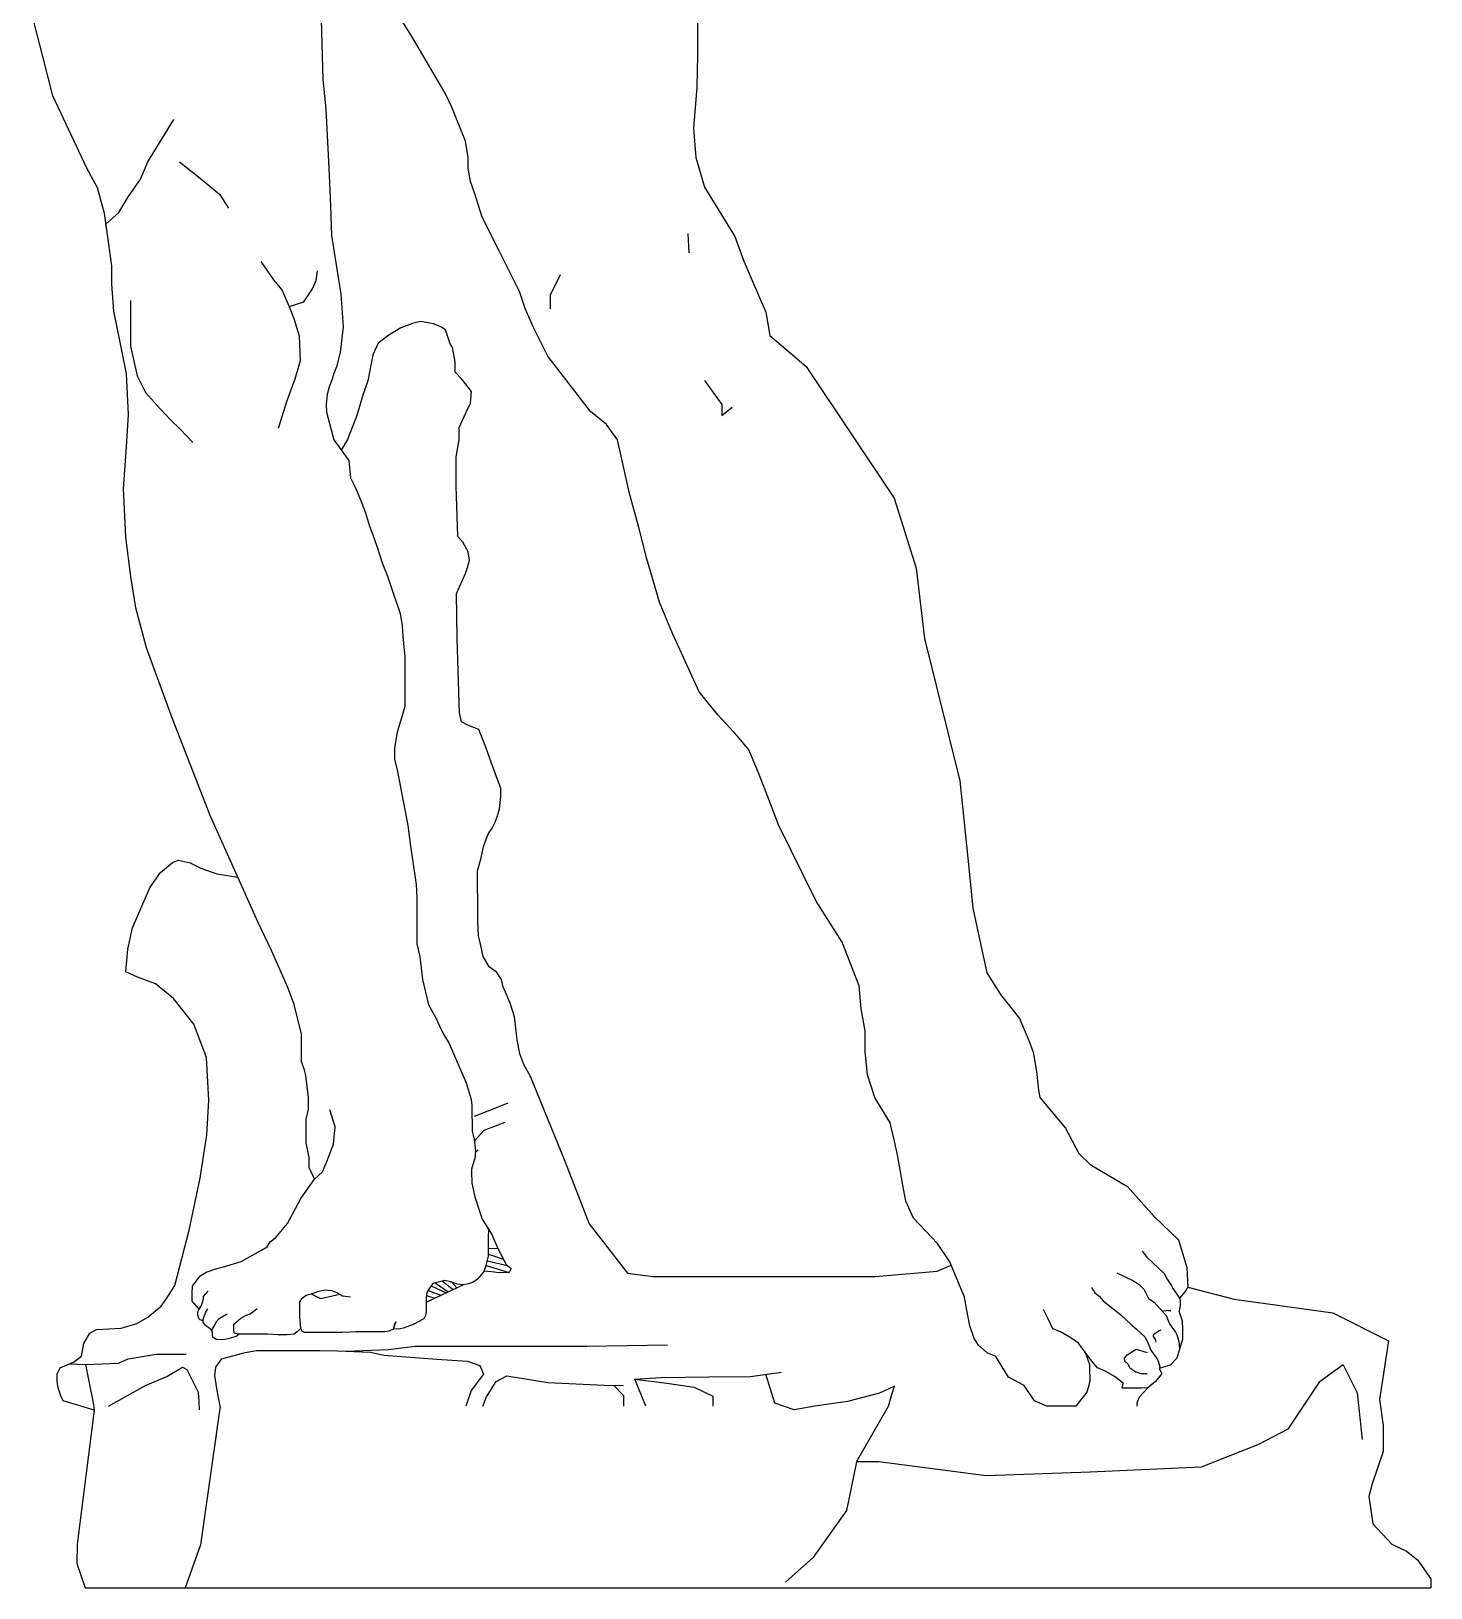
# Model space of a CAD drawing. Header units: millimetres. Extents: x -0.64 to 1.75, y 0 to 5.17.
# Drawn here: x -0.216 to 1.748, y 0 to 2.184 of the extents above; entities that cross this region are included whole.
import ezdxf

# ---------------------------------------------------------------- set-up
doc = ezdxf.new("R2010")
doc.units = ezdxf.units.MM
doc.layers.add('ceco.net 319', color=7, linetype='Continuous')

msp = doc.modelspace()

# ---------------------------------------------------------------- linework, layer by layer
at = {"layer": 'ceco.net 319'}
for p, q in [((0.1906, 2.2165), (0.1933, 2.1158)), ((0.3162, 2.1797), (0.2866, 2.2255)), ((0.7188, 2.2061), (0.719, 2.1501)), ((0.3647, 2.0968), (0.3162, 2.1797)), ((0.719, 2.1501), (0.718, 2.1051)), ((0.1933, 2.1158), (0.1973, 2.0746)), ((0.3744, 2.077), (0.3647, 2.0968)), ((0.718, 2.1051), (0.7135, 2.0479)), ((0.3935, 2.0294), (0.3744, 2.077)), ((0.1973, 2.0746), (0.2019, 1.9915)), ((0.7135, 2.0479), (0.7165, 2.0067)), ((0.3973, 2.0066), (0.3935, 2.0294)), ((0.2019, 1.9915), (0.204, 1.9387)), ((0.3973, 1.9914), (0.3973, 2.0066)), ((0.4005, 1.9727), (0.3973, 1.9914)), ((0.7165, 2.0067), (0.7287, 1.965)), ((0.4063, 1.9558), (0.4005, 1.9727)), ((0.4167, 1.923), (0.4063, 1.9558)), ((0.7287, 1.965), (0.7711, 1.8957)), ((0.204, 1.9387), (0.2054, 1.8971)), ((0.4406, 1.8756), (0.4167, 1.923)), ((0.2054, 1.8971), (0.2183, 1.8147)), ((0.7711, 1.8957), (0.7838, 1.8612)), ((0.4692, 1.8184), (0.4406, 1.8756)), ((0.7838, 1.8612), (0.8149, 1.7896)), ((0.2183, 1.8147), (0.222, 1.769)), ((0.4769, 1.7947), (0.4692, 1.8184)), ((0.4887, 1.7681), (0.4769, 1.7947)), ((0.222, 1.769), (0.2175, 1.7328)), ((0.8149, 1.7896), (0.8204, 1.7569)), ((0.5088, 1.7279), (0.4887, 1.7681)), ((0.8204, 1.7569), (0.8712, 1.7134)), ((0.2175, 1.7328), (0.2124, 1.713)), ((0.569, 1.6501), (0.5088, 1.7279)), ((0.2089, 1.7036), (0.2063, 1.6958)), ((0.2124, 1.713), (0.2089, 1.7036)), ((0.8712, 1.7134), (0.9946, 1.5286)), ((0.202, 1.6847), (0.1995, 1.6743)), ((0.2063, 1.6958), (0.202, 1.6847)), ((0.1995, 1.6743), (0.1977, 1.6606)), ((0.1977, 1.6606), (0.1986, 1.6494)), ((0.1986, 1.6494), (0.2085, 1.6105)), ((0.591, 1.6319), (0.569, 1.6501)), ((0.6065, 1.6105), (0.591, 1.6319)), ((0.2085, 1.6105), (0.2295, 1.5814)), ((0.6118, 1.5875), (0.6065, 1.6105)), ((0.2295, 1.5814), (0.2323, 1.557)), ((0.623, 1.5369), (0.6118, 1.5875)), ((0.2323, 1.557), (0.2388, 1.5439)), ((0.2388, 1.5439), (0.2464, 1.5252)), ((0.6366, 1.4875), (0.623, 1.5369)), ((0.2464, 1.5252), (0.2529, 1.5083)), ((0.2529, 1.5083), (0.2586, 1.4895)), ((0.9946, 1.5286), (1.0255, 1.4307)), ((0.2586, 1.4895), (0.2632, 1.4773)), ((0.648, 1.4436), (0.6366, 1.4875)), ((0.2632, 1.4773), (0.2689, 1.4614)), ((0.2689, 1.4614), (0.2764, 1.438)), ((0.6654, 1.3829), (0.648, 1.4436)), ((0.2764, 1.438), (0.2839, 1.4192)), ((1.0255, 1.4307), (1.0373, 1.3318)), ((0.2839, 1.4192), (0.2923, 1.3939)), ((0.2923, 1.3939), (0.2989, 1.3751)), ((0.6837, 1.3386), (0.6654, 1.3829)), ((0.2989, 1.3751), (0.3017, 1.3667)), ((0.3017, 1.3667), (0.3045, 1.3498)), ((0.3045, 1.3498), (0.3055, 1.3348)), ((0.3055, 1.3348), (0.3082, 1.3062)), ((0.6991, 1.305), (0.6837, 1.3386)), ((1.0373, 1.3318), (1.0868, 1.1321)), ((0.3082, 1.3062), (0.3082, 1.2894)), ((0.3082, 1.2894), (0.3082, 1.2699)), ((0.7211, 1.2572), (0.6991, 1.305)), ((0.3082, 1.2699), (0.3082, 1.2505)), ((0.3082, 1.2505), (0.3082, 1.2362)), ((0.7475, 1.2247), (0.7211, 1.2572)), ((0.3082, 1.2362), (0.3043, 1.222)), ((0.7748, 1.1946), (0.7475, 1.2247)), ((0.2997, 1.2083), (0.2971, 1.198)), ((0.3043, 1.222), (0.2997, 1.2083)), ((0.2971, 1.198), (0.2937, 1.1774)), ((0.791, 1.1756), (0.7748, 1.1946)), ((0.2937, 1.1774), (0.2937, 1.1621)), ((0.2937, 1.1621), (0.2977, 1.1477)), ((0.8046, 1.1435), (0.791, 1.1756)), ((0.2977, 1.1477), (0.3123, 1.0697)), ((0.8175, 1.1099), (0.8046, 1.1435)), ((1.0868, 1.1321), (1.0995, 1.0099)), ((0.8326, 1.0705), (0.8175, 1.1099)), ((0.8509, 1.0333), (0.8326, 1.0705)), ((0.3123, 1.0697), (0.3161, 1.0407)), ((0.3161, 1.0407), (0.3242, 0.9869)), ((0.8854, 0.9631), (0.8509, 1.0333)), ((1.0995, 1.0099), (1.1054, 0.9534)), ((0.3242, 0.9869), (0.3251, 0.9682)), ((0.3251, 0.9682), (0.3251, 0.9469)), ((0.922, 0.9059), (0.8854, 0.9631)), ((0.3251, 0.9469), (0.3251, 0.9291)), ((1.1054, 0.9534), (1.1249, 0.863)), ((0.3251, 0.9291), (0.3251, 0.9141)), ((0.3251, 0.9141), (0.3251, 0.9034)), ((0.3251, 0.9034), (0.3295, 0.8856)), ((0.9455, 0.8444), (0.922, 0.9059)), ((0.3295, 0.8856), (0.3333, 0.8534)), ((0.3333, 0.8534), (0.3416, 0.8177)), ((1.1249, 0.863), (1.1439, 0.8326)), ((0.9484, 0.8122), (0.9455, 0.8444)), ((1.1439, 0.8326), (1.1705, 0.7985)), ((0.3416, 0.8177), (0.3515, 0.8006)), ((0.9543, 0.7814), (0.9484, 0.8122)), ((0.3515, 0.8006), (0.357, 0.7883)), ((0.357, 0.7883), (0.3625, 0.7766)), ((1.1705, 0.7985), (1.1827, 0.77)), ((0.3625, 0.7766), (0.3705, 0.7637)), ((0.9543, 0.7521), (0.9543, 0.7814)), ((1.1827, 0.77), (1.1899, 0.7516)), ((0.3705, 0.7637), (0.3943, 0.7083)), ((0.9572, 0.7199), (0.9543, 0.7521)), ((1.1899, 0.7516), (1.1945, 0.7242)), ((1.1945, 0.7242), (1.1973, 0.698)), ((0.3943, 0.7083), (0.4012, 0.6849)), ((0.9675, 0.6877), (0.9572, 0.7199)), ((0.4012, 0.6849), (0.4021, 0.6772)), ((0.4021, 0.6772), (0.4021, 0.6668)), ((0.9894, 0.6524), (0.9675, 0.6877)), ((1.1973, 0.698), (1.199, 0.6877)), ((1.199, 0.6877), (1.2351, 0.6451)), ((0.4021, 0.6668), (0.4029, 0.6487)), ((0.4029, 0.6487), (0.4029, 0.6409)), ((0.4029, 0.6409), (0.4055, 0.6296)), ((0.9953, 0.6268), (0.9894, 0.6524)), ((1.2351, 0.6451), (1.2537, 0.6094)), ((0.4055, 0.6296), (0.4073, 0.6131)), ((0.4073, 0.6131), (0.4064, 0.6025)), ((1.0001, 0.6053), (0.9953, 0.6268)), ((0.4043, 0.5953), (0.4018, 0.5872)), ((0.4064, 0.6025), (0.4043, 0.5953)), ((1.007, 0.5647), (1.0001, 0.6053)), ((1.2537, 0.6094), (1.2699, 0.594)), ((1.2699, 0.594), (1.3222, 0.5632)), ((0.4018, 0.5872), (0.4018, 0.5838)), ((0.4018, 0.5838), (0.4021, 0.5679)), ((0.4021, 0.5679), (0.4064, 0.5487)), ((0.4064, 0.5487), (0.4133, 0.5269)), ((1.011, 0.5424), (1.007, 0.5647)), ((1.3222, 0.5632), (1.3596, 0.5209)), ((0.4133, 0.5269), (0.417, 0.5173)), ((1.022, 0.5184), (1.011, 0.5424)), ((0.417, 0.5173), (0.4303, 0.4956)), ((0.4262, 0.5023), (0.4237, 0.5064)), ((1.0555, 0.483), (1.022, 0.5184)), ((1.3596, 0.5209), (1.3938, 0.4883)), ((0.4256, 0.4918), (0.4262, 0.5023)), ((0.4256, 0.482), (0.4256, 0.4918)), ((0.4256, 0.4707), (0.4256, 0.482)), ((0.4303, 0.4956), (0.4388, 0.4759)), ((1.073, 0.4574), (1.0555, 0.483)), ((1.3938, 0.4883), (1.4052, 0.4493)), ((0.4224, 0.4524), (0.4256, 0.4651)), ((0.424, 0.4588), (0.4521, 0.4521)), ((0.4256, 0.4764), (0.4388, 0.4759)), ((0.4256, 0.4651), (0.4256, 0.4707)), ((0.4256, 0.4679), (0.4465, 0.4612)), ((0.4388, 0.4759), (0.4505, 0.4534)), ((0.4195, 0.4445), (0.4103, 0.4332)), ((0.4195, 0.4445), (0.4224, 0.4524)), ((0.4299, 0.4435), (0.4195, 0.4445)), ((0.4224, 0.4524), (0.4547, 0.4426)), ((0.4407, 0.4421), (0.4299, 0.4435)), ((0.4547, 0.4426), (0.4407, 0.4421)), ((0.4505, 0.4534), (0.4576, 0.4478)), ((0.4576, 0.4478), (0.4547, 0.4426)), ((1.0933, 0.4076), (1.073, 0.4574)), ((1.4052, 0.4493), (1.4068, 0.4217)), ((0.177, 0.4124), (0.1878, 0.416)), ((0.1878, 0.416), (0.1959, 0.4182)), ((0.1959, 0.4182), (0.2054, 0.4173)), ((0.2054, 0.4173), (0.213, 0.4142)), ((0.3381, 0.4007), (0.39, 0.4249)), ((0.3428, 0.4202), (0.3392, 0.4145)), ((0.341, 0.4173), (0.3589, 0.4104)), ((0.3475, 0.4269), (0.3428, 0.4202)), ((0.3452, 0.4236), (0.3665, 0.4139)), ((0.3646, 0.4311), (0.3475, 0.4269)), ((0.3509, 0.4278), (0.369, 0.4151)), ((0.3611, 0.4302), (0.3763, 0.4185)), ((0.3724, 0.4295), (0.3646, 0.4311)), ((0.3823, 0.4259), (0.3724, 0.4295)), ((0.3736, 0.4291), (0.3814, 0.4208)), ((0.39, 0.4249), (0.3823, 0.4259)), ((0.3952, 0.4259), (0.39, 0.4249)), ((0.4035, 0.4285), (0.3952, 0.4259)), ((0.4103, 0.4332), (0.4035, 0.4285)), ((1.4024, 0.4155), (1.3949, 0.4065)), ((1.4068, 0.4217), (1.4024, 0.4155)), ((0.1612, 0.4007), (0.1644, 0.4065)), ((0.1612, 0.3966), (0.1612, 0.4007)), ((0.1612, 0.3872), (0.1612, 0.3966)), ((0.1644, 0.4065), (0.1698, 0.4106)), ((0.1698, 0.4106), (0.177, 0.4124)), ((0.213, 0.4142), (0.2207, 0.4097)), ((0.2207, 0.4097), (0.232, 0.4083)), ((0.3392, 0.4145), (0.3381, 0.4062)), ((0.3381, 0.4062), (0.3381, 0.3953)), ((0.3381, 0.3953), (0.3381, 0.387)), ((0.3387, 0.4103), (0.3502, 0.4064)), ((1.0967, 0.3894), (1.0933, 0.4076)), ((1.3949, 0.4065), (1.396, 0.4032)), ((1.3962, 0.396), (1.3952, 0.391)), ((1.396, 0.4032), (1.3962, 0.396)), ((0.1612, 0.3799), (0.1612, 0.3872)), ((0.1626, 0.3642), (0.1612, 0.3799)), ((0.2959, 0.3732), (0.293, 0.366)), ((0.2937, 0.3691), (0.2959, 0.3732)), ((0.335, 0.3772), (0.32, 0.3694)), ((0.3371, 0.3823), (0.335, 0.3772)), ((0.3381, 0.387), (0.3371, 0.3823)), ((1.1011, 0.3675), (1.0967, 0.3894)), ((1.2108, 0.3774), (1.2044, 0.3906)), ((1.2172, 0.3634), (1.2108, 0.3774)), ((1.3952, 0.391), (1.3941, 0.3872)), ((1.3941, 0.3872), (1.3945, 0.3871)), ((1.3945, 0.3871), (1.3987, 0.3746)), ((1.3987, 0.3746), (1.3993, 0.363)), ((0.1639, 0.3601), (0.1626, 0.3642)), ((0.1675, 0.3583), (0.1639, 0.3601)), ((0.172, 0.3583), (0.1675, 0.3583)), ((0.1847, 0.3583), (0.172, 0.3583)), ((0.1977, 0.3583), (0.1847, 0.3583)), ((0.2067, 0.3583), (0.1977, 0.3583)), ((0.2198, 0.3583), (0.2067, 0.3583)), ((0.2315, 0.3588), (0.2198, 0.3583)), ((0.2392, 0.3592), (0.2315, 0.3588)), ((0.2545, 0.3592), (0.2392, 0.3592)), ((0.2712, 0.3592), (0.2545, 0.3592)), ((0.2806, 0.3592), (0.2712, 0.3592)), ((0.2865, 0.3601), (0.2806, 0.3592)), ((0.2923, 0.3628), (0.2865, 0.3601)), ((0.2923, 0.3628), (0.2937, 0.3691)), ((0.293, 0.366), (0.2923, 0.3628)), ((0.3018, 0.3633), (0.2923, 0.3628)), ((0.3059, 0.3642), (0.3018, 0.3633)), ((0.32, 0.3694), (0.3059, 0.3642)), ((1.107, 0.3497), (1.1011, 0.3675)), ((1.1131, 0.3405), (1.107, 0.3497)), ((1.228, 0.359), (1.2172, 0.3634)), ((1.2428, 0.3507), (1.228, 0.359)), ((1.2536, 0.3435), (1.2428, 0.3507)), ((1.3993, 0.363), (1.3993, 0.3557)), ((1.3993, 0.3557), (1.3993, 0.349)), ((1.1254, 0.3299), (1.1131, 0.3405)), ((1.1376, 0.3247), (1.1254, 0.3299)), ((1.2721, 0.3181), (1.2536, 0.3435)), ((1.2629, 0.3308), (1.269, 0.3133)), ((1.3993, 0.349), (1.3913, 0.3223)), ((1.1552, 0.2957), (1.1376, 0.3247)), ((1.269, 0.3133), (1.269, 0.3034)), ((1.28, 0.3089), (1.2721, 0.3181)), ((1.2917, 0.3035), (1.28, 0.3089)), ((1.3713, 0.3093), (1.3664, 0.3079)), ((1.3664, 0.3079), (1.3703, 0.3008)), ((1.3821, 0.3123), (1.3713, 0.3093)), ((1.3913, 0.3223), (1.3821, 0.3123)), ((1.1771, 0.2837), (1.1552, 0.2957)), ((1.269, 0.2876), (1.2651, 0.2746)), ((1.269, 0.3034), (1.2693, 0.2936)), ((1.2693, 0.2936), (1.269, 0.2876)), ((1.3038, 0.2964), (1.2917, 0.3035)), ((1.3163, 0.2873), (1.3038, 0.2964)), ((1.3149, 0.28), (1.3163, 0.2873)), ((1.3616, 0.2895), (1.3509, 0.2805)), ((1.3656, 0.2946), (1.3616, 0.2895)), ((1.3703, 0.3008), (1.3656, 0.2946)), ((1.1919, 0.2625), (1.1771, 0.2837)), ((1.2089, 0.255), (1.1919, 0.2625)), ((1.2651, 0.2746), (1.2499, 0.255)), ((1.3263, 0.28), (1.3149, 0.28)), ((1.3415, 0.28), (1.3263, 0.28)), ((1.3509, 0.2805), (1.3415, 0.28)), ((1.2499, 0.255), (1.2089, 0.255))]:
    msp.add_line(p, q, dxfattribs=at)
for points in [[(0.1816, 0.5732), (0.1741, 0.5899), (0.1741, 0.6039), (0.1698, 0.6244), (0.1698, 0.6405), (0.1698, 0.6577), (0.1731, 0.6717), (0.1731, 0.6878), (0.1692, 0.7188), (0.1677, 0.7261), (0.1635, 0.7386), (0.1635, 0.7573), (0.1635, 0.7766), (0.1531, 0.8183), (0.1442, 0.8422), (0.1213, 0.8939), (0.102, 0.9342), (0.0351, 1.0837), (-0.0175, 1.2193), (-0.0539, 1.3189), (-0.0689, 1.3746), (-0.0761, 1.4188), (-0.0833, 1.4741), (-0.0863, 1.5424), (-0.0823, 1.6007), (-0.0793, 1.6459), (-0.0822, 1.703), (-0.0911, 1.7474), (-0.0999, 1.7911), (-0.1027, 1.829), (-0.1027, 1.8546), (-0.1055, 1.8753), (-0.1131, 1.9279), (-0.1231, 1.9639), (-0.1377, 1.9916), (-0.1854, 2.0932), (-0.1999, 2.15), (-0.216, 2.2119)], [(-0.1093, 1.9016), (-0.111, 1.9132), (-0.0929, 1.9296), (-0.0801, 1.9505), (-0.0626, 1.9762), (-0.0521, 2.0006), (-0.016, 2.06)], [(-0.0078, 2.0006), (0.019, 1.9796), (0.0481, 1.9552), (0.0609, 1.9354)], [(0.7055, 1.8998), (0.7068, 1.8728)], [(0.1061, 1.8606), (0.1241, 1.8348), (0.1357, 1.8207), (0.146, 1.7975), (0.1525, 1.7808), (0.1602, 1.7563), (0.1615, 1.7215), (0.1538, 1.6958), (0.1422, 1.6636), (0.1357, 1.643), (0.1306, 1.6262)], [(0.146, 1.7975), (0.1665, 1.8039), (0.1787, 1.8221), (0.1837, 1.8342), (0.1857, 1.8474)], [(0.5263, 1.8419), (0.5121, 1.8135), (0.5121, 1.7942)], [(-0.0766, 1.8061), (-0.0766, 1.7968), (-0.0766, 1.7607), (-0.0766, 1.742), (-0.0673, 1.7001), (-0.0556, 1.6768), (-0.0346, 1.6535), (-0.0206, 1.6384), (-0.0067, 1.6256), (0.0108, 1.6069), (0.0108, 1.6069)], [(0.4461, 0.8427), (0.4439, 0.8536), (0.4373, 0.8634), (0.4268, 0.8714), (0.4182, 0.8859), (0.4149, 0.901), (0.4116, 0.9148), (0.4109, 0.9359), (0.4109, 0.963), (0.4103, 0.986), (0.4103, 1.0058), (0.4155, 1.0242), (0.4188, 1.0394), (0.4227, 1.0517), (0.4256, 1.0584), (0.4307, 1.0657), (0.4352, 1.074), (0.4384, 1.083), (0.4412, 1.0929), (0.4432, 1.1101), (0.4432, 1.1219), (0.4381, 1.1341), (0.4275, 1.1633), (0.4221, 1.1795), (0.4121, 1.204), (0.3974, 1.2096), (0.3878, 1.2147), (0.385, 1.2277), (0.3816, 1.3318), (0.381, 1.3947), (0.3935, 1.4232), (0.3962, 1.4313), (0.3988, 1.4419), (0.397, 1.4535), (0.3899, 1.4669), (0.3828, 1.4749), (0.3805, 1.5453), (0.3805, 1.5866), (0.3843, 1.6104), (0.3843, 1.628), (0.3943, 1.6493), (0.4006, 1.6618), (0.4019, 1.6781), (0.4019, 1.6781), (0.3881, 1.6956), (0.3881, 1.6956), (0.379, 1.7056), (0.379, 1.7197), (0.3753, 1.7398), (0.372, 1.7452), (0.3655, 1.7649), (0.3587, 1.769), (0.3485, 1.7731), (0.3383, 1.7751), (0.3301, 1.7765), (0.3192, 1.7738), (0.3029, 1.7677), (0.2859, 1.7574), (0.2709, 1.7459), (0.2634, 1.7296), (0.2566, 1.6935), (0.2491, 1.6717), (0.2416, 1.6459), (0.2355, 1.6302), (0.228, 1.6112), (0.219, 1.596)], [(0.7287, 1.6937), (0.7532, 1.6602), (0.7532, 1.6448), (0.7674, 1.6563)], [(-0.1274, 0.2492), (-0.1711, 0.2625), (-0.1745, 0.2694), (-0.1779, 0.2805), (-0.1796, 0.289), (-0.1796, 0.3001), (-0.1754, 0.3087), (-0.1565, 0.3164), (-0.1454, 0.3249), (-0.142, 0.3429), (-0.142, 0.3429), (-0.1335, 0.3574), (-0.1241, 0.3625), (-0.0899, 0.3642), (-0.0676, 0.371), (-0.0522, 0.3796), (-0.0334, 0.395), (-0.0266, 0.4052), (-0.0146, 0.424), (-0.0146, 0.424), (0.0055, 0.5018), (0.0213, 0.5747), (0.0303, 0.6357), (0.0333, 0.6838), (0.0299, 0.744), (0.0121, 0.791), (-0.0163, 0.8269), (-0.0416, 0.8474), (-0.0669, 0.8567), (-0.0829, 0.8641), (-0.0805, 0.8959), (-0.0737, 0.9261), (-0.0593, 0.9595), (-0.0491, 0.9831), (-0.0346, 1.0037), (-0.0175, 1.0176), (-0.0099, 1.0208), (0.0069, 1.0173), (0.0221, 1.0094), (0.0445, 1.0018), (0.0739, 0.9971)], [(0.4461, 0.8427), (0.4557, 0.8207), (0.4616, 0.8016), (0.4652, 0.7688), (0.4694, 0.7497), (0.4748, 0.7348), (0.4843, 0.7176), (0.5329, 0.5985), (0.567, 0.5108), (0.6209, 0.4414)], [(0.4062, 0.6617), (0.4338, 0.6723), (0.4535, 0.6806)], [(0.0197, 0.3912), (0.01, 0.4024), (0.01, 0.4024), (0.01, 0.4125), (0.0105, 0.4232), (0.0212, 0.4377), (0.0212, 0.4377), (0.0294, 0.443), (0.0444, 0.4479), (0.0541, 0.4503), (0.0788, 0.458), (0.1071, 0.4737), (0.1152, 0.4784), (0.1194, 0.4856), (0.1275, 0.4916), (0.1438, 0.5112), (0.1625, 0.5462), (0.1817, 0.5734), (0.193, 0.5838), (0.1988, 0.5983), (0.2084, 0.6223), (0.2107, 0.6469), (0.2032, 0.6706)], [(0.4058, 0.6268), (0.4198, 0.6421), (0.4489, 0.6534)], [(0.407, 0.6102), (0.4111, 0.6144)], [(1.3429, 0.4722), (1.3493, 0.464), (1.3735, 0.4409), (1.378, 0.4331), (1.3832, 0.4245), (1.3862, 0.4193), (1.3949, 0.4065)], [(0.6209, 0.4414), (0.656, 0.4367), (0.7091, 0.4367), (0.7707, 0.4367), (0.8465, 0.4367), (0.9019, 0.4367), (0.9682, 0.4367), (1.0549, 0.4445), (1.0749, 0.4527)], [(1.3072, 0.4421), (1.3298, 0.4313), (1.3383, 0.4256), (1.345, 0.4188), (1.3518, 0.4057), (1.3595, 0.4006), (1.3764, 0.3821), (1.3811, 0.3706), (1.3896, 0.3588), (1.3916, 0.3551), (1.3943, 0.346), (1.3953, 0.3356), (1.3942, 0.332)], [(0.0254, 0.3746), (0.0212, 0.3759), (0.0191, 0.3778), (0.0191, 0.3778), (0.018, 0.3825), (0.0178, 0.3847), (0.0178, 0.3871), (0.0197, 0.3912), (0.023, 0.3961), (0.0258, 0.4056), (0.026, 0.4088), (0.0324, 0.4161)], [(1.2718, 0.4212), (1.2765, 0.4138), (1.2822, 0.409), (1.288, 0.4026), (1.2957, 0.3966), (1.3123, 0.3837), (1.3278, 0.3692), (1.3346, 0.3628), (1.3464, 0.352), (1.3494, 0.347), (1.3521, 0.3406), (1.3551, 0.3335), (1.3589, 0.3274), (1.3633, 0.322), (1.3656, 0.3166), (1.368, 0.3083), (1.368, 0.3083)], [(1.4068, 0.4217), (1.4717, 0.405), (1.6103, 0.3856), (1.6881, 0.3467), (1.6759, 0.2641), (1.6808, 0.2277)], [(0.177, 0.4124), (0.1899, 0.4058), (0.1963, 0.4073), (0.1963, 0.4073), (0.2169, 0.4119)], [(0.0256, 0.372), (0.0253, 0.3771), (0.0288, 0.3859), (0.0319, 0.3916)], [(0.0253, 0.3771), (0.0265, 0.3803)], [(0.0256, 0.372), (0.0277, 0.3692), (0.0319, 0.3661), (0.035, 0.364), (0.0378, 0.3584)], [(0.0378, 0.3584), (0.0378, 0.3626), (0.0378, 0.3626), (0.042, 0.3695), (0.0441, 0.3737), (0.0479, 0.3779), (0.059, 0.3846)], [(0.1626, 0.3642), (0.1571, 0.3591), (0.1531, 0.3561), (0.1431, 0.3551), (0.1302, 0.3551), (0.1157, 0.3561), (0.1063, 0.3561), (0.0938, 0.3561), (0.0873, 0.3561), (0.0754, 0.3561), (0.0689, 0.3571), (0.0684, 0.3625), (0.0684, 0.37), (0.0684, 0.37), (0.0784, 0.3785), (0.0848, 0.382), (0.0913, 0.3844), (0.1013, 0.3919)], [(1.3796, 0.3892), (1.3828, 0.389), (1.371, 0.388)], [(0.0378, 0.3584), (0.0378, 0.3525), (0.0378, 0.3525), (0.0441, 0.349), (0.0507, 0.3483), (0.0559, 0.349), (0.064, 0.3507), (0.0716, 0.3532), (0.0754, 0.3561)], [(1.3622, 0.3448), (1.3613, 0.3485), (1.3588, 0.3524), (1.3593, 0.3558), (1.3664, 0.3611), (1.3693, 0.3621)], [(-0.1399, 0.3134), (-0.0934, 0.3152), (-0.0798, 0.3215), (-0.0404, 0.3278), (0.0014, 0.3278)], [(0.0491, 0.255), (0.0448, 0.2767), (0.0418, 0.2977), (0.0431, 0.3096), (0.0517, 0.3212), (0.0842, 0.3302), (0.1004, 0.3331), (0.1475, 0.3331), (0.189, 0.3331), (0.2138, 0.3323), (0.26, 0.3306), (0.2788, 0.3263), (0.3533, 0.3206), (0.3963, 0.318), (0.4135, 0.312), (0.4186, 0.3), (0.4014, 0.2768), (0.3937, 0.255)], [(0.2253, 0.3319), (0.2852, 0.3342), (0.3228, 0.3389), (0.3677, 0.3389), (0.4471, 0.3389), (0.5636, 0.3389), (0.677, 0.3409)], [(1.3255, 0.3087), (1.3229, 0.3137), (1.3182, 0.3179), (1.3179, 0.3222), (1.3218, 0.3269), (1.3345, 0.335), (1.3497, 0.3301)], [(-0.1622, 0.3141), (-0.1399, 0.3134)], [(-0.1399, 0.3134), (-0.1288, 0.2598), (-0.1274, 0.2492)], [(-0.1075, 0.255), (-0.0764, 0.272), (-0.0555, 0.2841), (-0.0258, 0.2967), (-0.0035, 0.3094), (0.0023, 0.3064), (0.0184, 0.2744), (0.0193, 0.2608), (0.0198, 0.2496)], [(1.6249, 0.3127), (1.5909, 0.2884), (1.5471, 0.2228), (1.5058, 0.201), (1.4256, 0.1694), (1.27, 0.1621), (1.1241, 0.1573), (1.1241, 0.1573), (0.9734, 0.1767), (0.9418, 0.1767), (0.9867, 0.255)], [(1.3255, 0.3087), (1.334, 0.3032), (1.3409, 0.3005), (1.3497, 0.3006)], [(1.6249, 0.3127), (1.6443, 0.2738), (1.6516, 0.2083)], [(0.4177, 0.255), (0.4229, 0.2682), (0.4366, 0.2897), (0.4512, 0.2974), (0.5088, 0.288), (0.5878, 0.2845), (0.6153, 0.2837)], [(0.6016, 0.2841), (0.6149, 0.2697), (0.6149, 0.255)], [(0.631, 0.2926), (0.6679, 0.2949), (0.7347, 0.2961), (0.7932, 0.2967), (0.8366, 0.3025)], [(0.6462, 0.255), (0.631, 0.2926), (0.631, 0.2926), (0.6725, 0.2875), (0.714, 0.2816), (0.7403, 0.2689), (0.7403, 0.255)], [(0.8835, 0.255), (0.8543, 0.2496), (0.8276, 0.2593), (0.8276, 0.2593), (0.8149, 0.2996)], [(0.9867, 0.255), (0.9913, 0.2714), (0.9953, 0.2831), (0.974, 0.2729), (0.9292, 0.2613), (0.8835, 0.255)], [(1.3509, 0.2805), (1.3384, 0.2675), (1.3353, 0.2592), (1.3353, 0.255)], [(-0.1274, 0.2492), (-0.1514, 0.0615), (-0.1521, 0.0344), (-0.14, 0), (1.7478, 0)], [(0.0491, 0.255), (0.0216, 0.0605), (0, 0)], [(1.6808, 0.2277), (1.6808, 0.1915), (1.6653, 0.1459), (1.6609, 0.1283), (1.6664, 0.0899), (1.6928, 0.0613), (1.7137, 0.0514), (1.7291, 0.0393), (1.7478, 0.0129), (1.7478, 0), (1.7478, 0)], [(0.9418, 0.1767), (0.9279, 0.1083), (0.8809, 0.0421), (0.8424, 0.0079)]]:
    msp.add_lwpolyline(points, dxfattribs=at)

doc.saveas('drawing.dxf')
